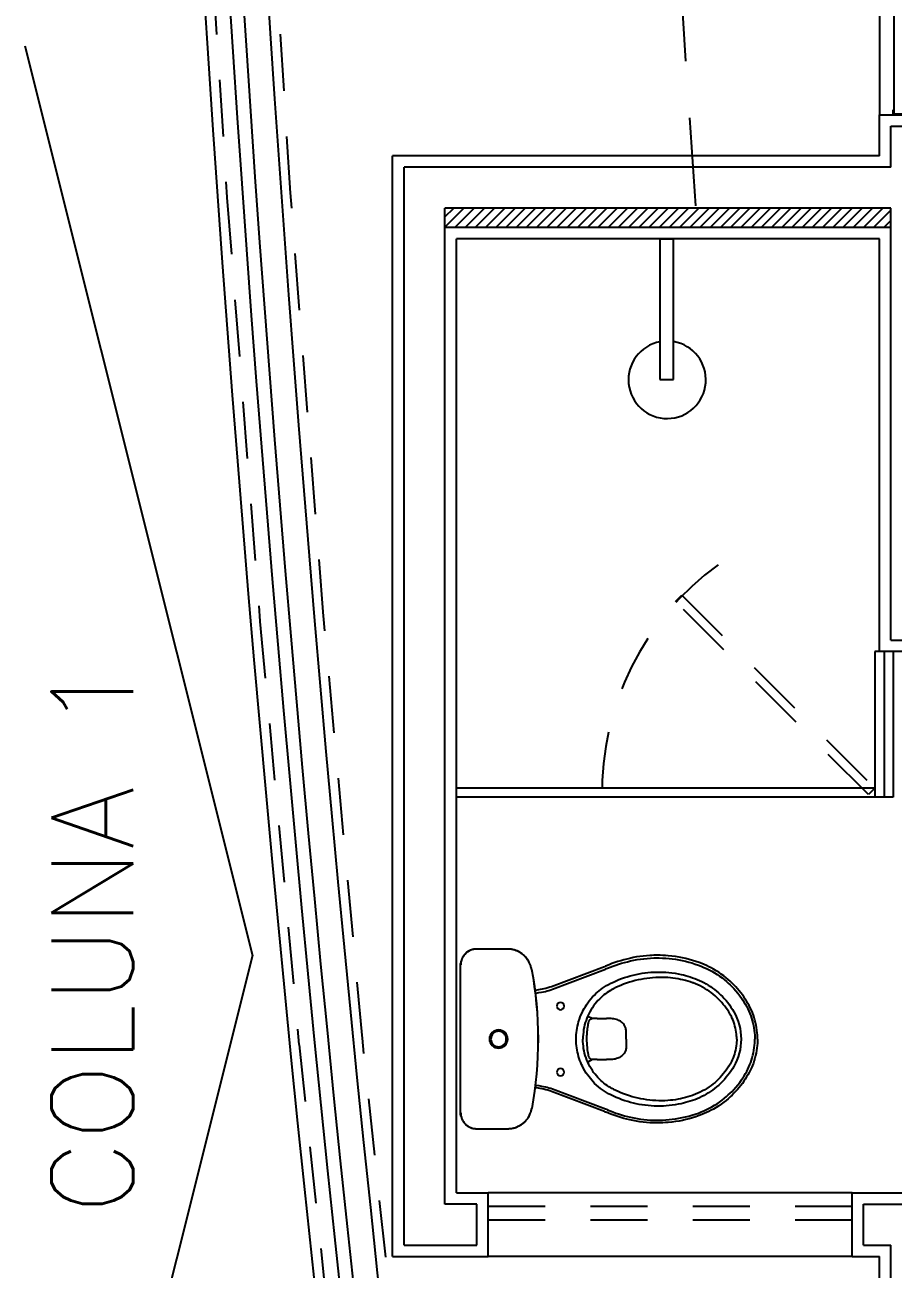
# Model space of a CAD drawing. Header units: millimetres. Extents: x 188.6 to 263.2, y 40.1 to 120.1.
# Drawn here: x 188.658 to 190.566, y 81.512 to 84.248 of the extents above; entities that cross this region are included whole.
import ezdxf

# ---------------------------------------------------------------- set-up
doc = ezdxf.new("R2010")
doc.units = ezdxf.units.MM
for name, pattern in [('HIDDEN', [0.375, 0.25, -0.125]), ('HIDDEN2', [0.1875, 0.125, -0.0625]), ('XREF-TIPO$0$HIDDEN2', [0.1875, 0.125, -0.0625])]:
    doc.linetypes.add(name, pattern=pattern)
for name, color, linetype in [('ARQ', 8, 'Continuous'), ('ESTR-VIGAS', 11, 'HIDDEN2'), ('ESTRUTURA', 7, 'Continuous')]:
    doc.layers.add(name, color=color, linetype=linetype)
doc.styles.add('MC-ROMANS', font='romans')

# ---------------------------------------------------------------- blocks, each defined once
blk = doc.blocks.new('COBERTURA_29-09-2016')
at = {"layer": 'ESTR-VIGAS'}
for points in [[(-17.6343, -1.5777), (-17.5749, -2.5096)], [(-17.4352, -2.5006), (-17.4946, -1.5688)], [(-17.5749, -2.5096), (-17.5749, -2.5105)], [(-17.5749, -2.5105), (-17.5023, -3.4415)], [(-17.3628, -3.4306), (-17.4353, -2.4997)], [(-17.4352, -2.5006), (-17.4353, -2.4997)], [(-17.5023, -3.4415), (-17.5023, -3.4425)], [(-17.5023, -3.4425), (-17.4166, -4.3723)], [(-17.2772, -4.3594), (-17.3628, -3.4296)], [(-17.3628, -3.4306), (-17.3628, -3.4296)], [(-17.4166, -4.3723), (-17.4165, -4.3733)], [(-17.4165, -4.3733), (-17.3176, -5.3018)], [(-17.1784, -5.287), (-17.2773, -4.3585)], [(-17.2772, -4.3594), (-17.2773, -4.3585)]]:
    blk.add_lwpolyline(points, dxfattribs=at)
blk = doc.blocks.new('XREF-TIPO$0$CHUVEIRO')
at = {"color": 0}
for p, q in [((216.39, 104.5817), (216.39, 104.8912)), ((216.39, 104.8912), (216.42, 104.8912)), ((216.42, 104.8912), (216.42, 104.5817)), ((216.39, 104.5817), (216.42, 104.5817))]:
    blk.add_line(p, q, dxfattribs=at)
at = {"color": 0, "extrusion": (0, 0, -1)}
blk.add_ellipse((216.4058, 104.8916), major_axis=(-0.0851, 0), ratio=1, start_param=4.898771, end_param=10.827741, dxfattribs=at)
blk = doc.blocks.new('XREF-TIPO$0$P909+cd00_p-flat-1')
at = {"color": 0}
for p, q in [((0.162, 0), (-0.162, 0)), ((0.162, 0), (0.162, -0.0003)), ((-0.1633, -0.0003), (-0.1633, -0.0003)), ((0.162, -0.0003), (0.162, -0.0003)), ((-0.1982, -0.1031), (-0.1982, -0.0352)), ((-0.1982, -0.0352), (-0.1982, -0.0352)), ((-0.1982, -0.1031), (-0.1982, -0.0352)), ((0.1968, -0.0352), (0.1968, -0.1036)), ((0.1968, -0.0352), (0.1968, -0.0352)), ((0.1968, -0.0352), (0.1968, -0.1036)), ((-0.1982, -0.1031), (-0.1982, -0.1031)), ((0.1968, -0.1036), (0.1968, -0.1036)), ((-0.1542, -0.156), (-0.1542, -0.1561)), ((0.1527, -0.1565), (0.1527, -0.1565)), ((-0.1593, -0.3162), (-0.1154, -0.2002)), ((-0.1099, -0.2023), (-0.1537, -0.3183)), ((0.1094, -0.2023), (0.1532, -0.3183)), ((0.1588, -0.3162), (0.115, -0.2002)), ((-0.0002, -0.2691), (-0.0002, -0.2689)), ((-0.0454, -0.2892), (-0.0499, -0.2795)), ((-0.0455, -0.2967), (-0.0455, -0.2893)), ((-0.0455, -0.2967), (-0.0455, -0.2969)), ((-0.0455, -0.2969), (-0.0455, -0.2967)), ((-0.0455, -0.3002), (-0.0455, -0.2969)), ((-0.0455, -0.3002), (-0.0455, -0.3208)), ((0.045, -0.2893), (0.0503, -0.2799)), ((0.045, -0.2967), (0.045, -0.2893)), ((0.045, -0.2967), (0.045, -0.2969)), ((0.045, -0.2969), (0.045, -0.2967)), ((0.045, -0.3002), (0.045, -0.2969)), ((0.045, -0.3002), (0.045, -0.3208)), ((-0.0455, -0.3283), (-0.0455, -0.3208)), ((0.045, -0.3283), (0.045, -0.3208)), ((0.1611, -0.3201), (0.1611, -0.3201)), ((-0.1109, -0.3364), (-0.1107, -0.3361)), ((-0.1105, -0.3363), (-0.1107, -0.3366)), ((0.1102, -0.3366), (0.11, -0.3363)), ((0.1104, -0.3364), (0.1102, -0.3361)), ((-0.0002, -0.3643), (-0.0158, -0.3643)), ((-0.0002, -0.3643), (0.0153, -0.3643)), ((-0.1236, -0.5115), (-0.1237, -0.5111)), ((-0.1235, -0.5111), (-0.1234, -0.5114)), ((0.1229, -0.5114), (0.123, -0.5111)), ((0.1231, -0.5115), (0.1232, -0.5111)), ((-0.0551, -0.5924), (-0.0556, -0.5922)), ((-0.0555, -0.5921), (-0.055, -0.5923)), ((0.0546, -0.5923), (0.055, -0.5921)), ((0.0547, -0.5924), (0.0551, -0.5922)), ((-0.0002, -0.607), (-0.0002, -0.6069)), ((-0.0002, -0.607), (-0.0002, -0.607))]:
    blk.add_line(p, q, dxfattribs=at)
for points in [[(-0.1982, -0.0352, 0), (-0.198, -0.0318, 0), (-0.1975, -0.0284, 0), (-0.1967, -0.0251, 0), (-0.1955, -0.0219, 0), (-0.1941, -0.0188, 0), (-0.1923, -0.0158, 0), (-0.1903, -0.0131, 0), (-0.188, -0.0106, 0), (-0.1854, -0.0083, 0), (-0.1827, -0.0062, 0), (-0.1797, -0.0045, 0), (-0.1766, -0.003, 0), (-0.1734, -0.0018, 0), (-0.1701, -0.001, 0), (-0.1667, -0.0005, 0), (-0.1633, -0.0003, 0)], [(-0.1982, -0.0352, 0), (-0.1982, -0.0345, 0), (-0.1981, -0.0331, 0), (-0.198, -0.0317, 0), (-0.1978, -0.0303, 0), (-0.1976, -0.029, 0), (-0.1974, -0.0276, 0), (-0.197, -0.0263, 0), (-0.1967, -0.025, 0), (-0.1962, -0.0236, 0), (-0.1957, -0.0224, 0), (-0.1952, -0.0211, 0), (-0.1946, -0.0198, 0), (-0.194, -0.0186, 0), (-0.1933, -0.0174, 0), (-0.1926, -0.0163, 0), (-0.1918, -0.0151, 0), (-0.191, -0.014, 0), (-0.1902, -0.0129, 0), (-0.1893, -0.0119, 0), (-0.1883, -0.0109, 0), (-0.1874, -0.0099, 0), (-0.1864, -0.009, 0), (-0.1853, -0.0081, 0), (-0.1842, -0.0073, 0), (-0.1831, -0.0065, 0), (-0.182, -0.0057, 0), (-0.1808, -0.005, 0), (-0.1796, -0.0043, 0), (-0.1784, -0.0037, 0), (-0.1771, -0.0032, 0), (-0.1758, -0.0026, 0), (-0.1745, -0.0022, 0), (-0.1732, -0.0018, 0), (-0.1719, -0.0014, 0), (-0.1706, -0.0011, 0), (-0.1692, -0.0008, 0), (-0.1678, -0.0006, 0), (-0.1665, -0.0005, 0), (-0.1651, -0.0004, 0), (-0.1637, -0.0003, 0), (-0.1633, -0.0003, 0)], [(0.162, -0.0003, 0), (0.1654, -0.0005, 0), (0.1687, -0.001, 0), (0.1721, -0.0018, 0), (0.1753, -0.003, 0), (0.1784, -0.0045, 0), (0.1813, -0.0062, 0), (0.1841, -0.0083, 0), (0.1866, -0.0106, 0), (0.1889, -0.0131, 0), (0.191, -0.0158, 0), (0.1927, -0.0188, 0), (0.1942, -0.0219, 0), (0.1953, -0.0251, 0), (0.1962, -0.0284, 0), (0.1967, -0.0318, 0), (0.1968, -0.0352, 0)], [(0.162, -0.0003, 0), (0.1627, -0.0003, 0), (0.1641, -0.0004, 0), (0.1655, -0.0005, 0), (0.1668, -0.0007, 0), (0.1682, -0.0009, 0), (0.1696, -0.0012, 0), (0.1709, -0.0015, 0), (0.1722, -0.0019, 0), (0.1735, -0.0023, 0), (0.1748, -0.0028, 0), (0.1761, -0.0033, 0), (0.1773, -0.0039, 0), (0.1786, -0.0045, 0), (0.1798, -0.0052, 0), (0.1809, -0.0059, 0), (0.1821, -0.0067, 0), (0.1832, -0.0075, 0), (0.1842, -0.0083, 0), (0.1853, -0.0092, 0), (0.1863, -0.0102, 0), (0.1873, -0.0111, 0), (0.1882, -0.0122, 0), (0.1891, -0.0132, 0), (0.1899, -0.0143, 0), (0.1907, -0.0154, 0), (0.1915, -0.0166, 0), (0.1922, -0.0177, 0), (0.1928, -0.0189, 0), (0.1934, -0.0202, 0), (0.194, -0.0214, 0), (0.1945, -0.0227, 0), (0.195, -0.024, 0), (0.1954, -0.0253, 0), (0.1958, -0.0266, 0), (0.1961, -0.028, 0), (0.1963, -0.0293, 0), (0.1965, -0.0307, 0), (0.1967, -0.0321, 0), (0.1968, -0.0334, 0), (0.1968, -0.0348, 0), (0.1968, -0.0352, 0)], [(-0.1542, -0.156, 0), (-0.1571, -0.1554, 0), (-0.16, -0.1546, 0), (-0.1629, -0.1536, 0), (-0.1657, -0.1525, 0), (-0.1685, -0.1512, 0), (-0.1712, -0.1498, 0), (-0.1737, -0.1482, 0), (-0.1762, -0.1465, 0), (-0.1786, -0.1446, 0), (-0.1809, -0.1426, 0), (-0.1831, -0.1405, 0), (-0.1851, -0.1383, 0), (-0.187, -0.136, 0), (-0.1888, -0.1335, 0), (-0.1904, -0.131, 0), (-0.1919, -0.1284, 0), (-0.1932, -0.1256, 0), (-0.1944, -0.1229, 0), (-0.1955, -0.1201, 0), (-0.1963, -0.1172, 0), (-0.197, -0.1142, 0), (-0.1976, -0.1113, 0), (-0.1979, -0.1083, 0), (-0.1981, -0.1053, 0), (-0.1982, -0.1031, 0)], [(-0.1542, -0.1561, 0), (-0.1544, -0.156, 0), (-0.1561, -0.1557, 0), (-0.1578, -0.1553, 0), (-0.1594, -0.1548, 0), (-0.1611, -0.1543, 0), (-0.1627, -0.1538, 0), (-0.1643, -0.1532, 0), (-0.1658, -0.1525, 0), (-0.1674, -0.1518, 0), (-0.1689, -0.151, 0), (-0.1704, -0.1502, 0), (-0.1719, -0.1494, 0), (-0.1734, -0.1485, 0), (-0.1748, -0.1475, 0), (-0.1762, -0.1466, 0), (-0.1775, -0.1455, 0), (-0.1789, -0.1445, 0), (-0.1802, -0.1434, 0), (-0.1814, -0.1422, 0), (-0.1826, -0.141, 0), (-0.1838, -0.1398, 0), (-0.185, -0.1385, 0), (-0.1861, -0.1372, 0), (-0.1871, -0.1359, 0), (-0.1881, -0.1345, 0), (-0.1891, -0.1331, 0), (-0.19, -0.1317, 0), (-0.1909, -0.1302, 0), (-0.1917, -0.1287, 0), (-0.1925, -0.1272, 0), (-0.1933, -0.1257, 0), (-0.194, -0.1241, 0), (-0.1946, -0.1225, 0), (-0.1952, -0.1209, 0), (-0.1957, -0.1193, 0), (-0.1962, -0.1177, 0), (-0.1966, -0.116, 0), (-0.197, -0.1143, 0), (-0.1973, -0.1127, 0), (-0.1976, -0.111, 0), (-0.1978, -0.1093, 0), (-0.198, -0.1076, 0), (-0.1981, -0.1059, 0), (-0.1982, -0.1042, 0), (-0.1982, -0.1031, 0)], [(0.1968, -0.1036, 0), (0.1967, -0.1066, 0), (0.1965, -0.1096, 0), (0.1961, -0.1126, 0), (0.1955, -0.1156, 0), (0.1947, -0.1185, 0), (0.1938, -0.1214, 0), (0.1927, -0.1242, 0), (0.1915, -0.127, 0), (0.1901, -0.1297, 0), (0.1885, -0.1323, 0), (0.1868, -0.1348, 0), (0.185, -0.1372, 0), (0.1831, -0.1395, 0), (0.181, -0.1417, 0), (0.1788, -0.1438, 0), (0.1765, -0.1457, 0), (0.1741, -0.1476, 0), (0.1715, -0.1492, 0), (0.169, -0.1507, 0), (0.1663, -0.1521, 0), (0.1635, -0.1533, 0), (0.1607, -0.1544, 0), (0.1578, -0.1553, 0), (0.1549, -0.1561, 0), (0.1527, -0.1565, 0)], [(0.1968, -0.1036, 0), (0.1968, -0.1038, 0), (0.1968, -0.1055, 0), (0.1967, -0.1072, 0), (0.1966, -0.1089, 0), (0.1964, -0.1107, 0), (0.1961, -0.1123, 0), (0.1958, -0.114, 0), (0.1955, -0.1157, 0), (0.1951, -0.1173, 0), (0.1946, -0.119, 0), (0.1941, -0.1206, 0), (0.1935, -0.1222, 0), (0.1929, -0.1238, 0), (0.1922, -0.1254, 0), (0.1915, -0.127, 0), (0.1908, -0.1285, 0), (0.19, -0.13, 0), (0.1891, -0.1314, 0), (0.1882, -0.1329, 0), (0.1872, -0.1343, 0), (0.1862, -0.1357, 0), (0.1852, -0.1371, 0), (0.1841, -0.1384, 0), (0.183, -0.1397, 0), (0.1818, -0.1409, 0), (0.1806, -0.1421, 0), (0.1794, -0.1433, 0), (0.1781, -0.1444, 0), (0.1768, -0.1455, 0), (0.1755, -0.1465, 0), (0.1741, -0.1476, 0), (0.1727, -0.1485, 0), (0.1713, -0.1494, 0), (0.1698, -0.1503, 0), (0.1683, -0.1511, 0), (0.1668, -0.1519, 0), (0.1652, -0.1526, 0), (0.1636, -0.1533, 0), (0.1621, -0.1539, 0), (0.1604, -0.1545, 0), (0.1588, -0.155, 0), (0.1572, -0.1555, 0), (0.1555, -0.1559, 0), (0.1538, -0.1563, 0), (0.1527, -0.1565, 0)], [(-0.1154, -0.2002, 0), (-0.1154, -0.2002, 0), (-0.114, -0.1961, 0), (-0.1127, -0.1919, 0), (-0.1116, -0.1877, 0), (-0.1106, -0.1834, 0), (-0.1097, -0.1791, 0), (-0.1089, -0.1747, 0), (-0.1077, -0.1674, 0), (-0.1071, -0.1634, 0)], [(0.115, -0.2002, 0), (0.115, -0.2002, 0), (0.1135, -0.1961, 0), (0.1122, -0.1919, 0), (0.1111, -0.1877, 0), (0.1101, -0.1834, 0), (0.1092, -0.1791, 0), (0.1084, -0.1747, 0), (0.1072, -0.1674, 0), (0.1066, -0.1636, 0)], [(-0.1011, -0.1641, 0), (-0.1014, -0.1661, 0), (-0.1024, -0.1722, 0), (-0.1035, -0.1783, 0), (-0.1043, -0.1824, 0), (-0.1051, -0.1864, 0), (-0.1061, -0.1904, 0), (-0.1072, -0.1944, 0), (-0.1085, -0.1984, 0), (-0.1099, -0.2023, 0)], [(0.1007, -0.1643, 0), (0.101, -0.1661, 0), (0.1019, -0.1722, 0), (0.103, -0.1783, 0), (0.1038, -0.1824, 0), (0.1046, -0.1864, 0), (0.1056, -0.1904, 0), (0.1067, -0.1944, 0), (0.108, -0.1984, 0), (0.1094, -0.2023, 0)], [(-0.0002, -0.2542, 0), (-0.005, -0.2543, 0), (-0.0098, -0.2545, 0), (-0.0145, -0.2549, 0), (-0.0192, -0.2555, 0), (-0.024, -0.2563, 0), (-0.0288, -0.2572, 0), (-0.0335, -0.2583, 0), (-0.0382, -0.2596, 0), (-0.0437, -0.2613, 0), (-0.049, -0.2632, 0), (-0.0543, -0.2653, 0), (-0.0595, -0.2677, 0), (-0.0637, -0.2698, 0), (-0.0678, -0.272, 0), (-0.0719, -0.2744, 0), (-0.0758, -0.2769, 0), (-0.0797, -0.2796, 0), (-0.0843, -0.283, 0), (-0.0887, -0.2866, 0), (-0.093, -0.2903, 0), (-0.0971, -0.2943, 0), (-0.1003, -0.2976, 0), (-0.1035, -0.3011, 0), (-0.1065, -0.3047, 0), (-0.1094, -0.3084, 0), (-0.1122, -0.3122, 0), (-0.1151, -0.3165, 0), (-0.1179, -0.3209, 0), (-0.1205, -0.3254, 0), (-0.1229, -0.33, 0)], [(-0.1107, -0.3361, 0), (-0.1107, -0.3361, 0), (-0.1089, -0.3327, 0), (-0.107, -0.3294, 0), (-0.105, -0.3262, 0), (-0.1025, -0.3224, 0), (-0.0999, -0.3188, 0), (-0.0972, -0.3153, 0), (-0.0943, -0.3118, 0), (-0.0912, -0.3084, 0), (-0.0881, -0.3051, 0), (-0.0847, -0.3019, 0), (-0.0813, -0.2989, 0), (-0.0774, -0.2956, 0), (-0.0733, -0.2926, 0), (-0.0692, -0.2897, 0), (-0.0649, -0.2869, 0), (-0.0604, -0.2844, 0), (-0.0558, -0.282, 0), (-0.0512, -0.2798, 0), (-0.0464, -0.2777, 0), (-0.0414, -0.2759, 0), (-0.0364, -0.2742, 0), (-0.0312, -0.2728, 0), (-0.0261, -0.2716, 0), (-0.021, -0.2706, 0), (-0.0158, -0.2699, 0), (-0.0106, -0.2693, 0), (-0.0054, -0.269, 0), (-0.0002, -0.2689, 0)], [(0.1224, -0.33, 0), (0.12, -0.3254, 0), (0.1174, -0.3209, 0), (0.1146, -0.3165, 0), (0.1117, -0.3122, 0), (0.1083, -0.3076, 0), (0.1047, -0.3031, 0), (0.101, -0.2989, 0), (0.0971, -0.2947, 0), (0.0937, -0.2915, 0), (0.0902, -0.2883, 0), (0.0867, -0.2853, 0), (0.083, -0.2824, 0), (0.0792, -0.2796, 0), (0.0745, -0.2764, 0), (0.0697, -0.2734, 0), (0.0647, -0.2706, 0), (0.0596, -0.268, 0), (0.0554, -0.266, 0), (0.051, -0.2642, 0), (0.0467, -0.2625, 0), (0.0422, -0.2609, 0), (0.0377, -0.2596, 0), (0.0331, -0.2583, 0), (0.0285, -0.2573, 0), (0.0238, -0.2563, 0), (0.0191, -0.2556, 0), (0.0143, -0.255, 0), (0.0095, -0.2545, 0), (0.0046, -0.2543, 0), (-0.0002, -0.2542, 0)], [(0.1102, -0.3361, 0), (0.1102, -0.3361, 0), (0.1084, -0.3327, 0), (0.1065, -0.3294, 0), (0.1045, -0.3262, 0), (0.102, -0.3224, 0), (0.0994, -0.3188, 0), (0.0967, -0.3153, 0), (0.0938, -0.3118, 0), (0.0908, -0.3084, 0), (0.0876, -0.3051, 0), (0.0843, -0.3019, 0), (0.0808, -0.2989, 0), (0.0769, -0.2956, 0), (0.0729, -0.2926, 0), (0.0687, -0.2897, 0), (0.0644, -0.2869, 0), (0.0599, -0.2844, 0), (0.0553, -0.282, 0), (0.0507, -0.2798, 0), (0.0459, -0.2777, 0), (0.0409, -0.2759, 0), (0.0359, -0.2742, 0), (0.0308, -0.2728, 0), (0.0256, -0.2716, 0), (0.0205, -0.2706, 0), (0.0153, -0.2699, 0), (0.0101, -0.2693, 0), (0.005, -0.269, 0), (-0.0002, -0.2689, 0)], [(-0.043, -0.2844, 0), (-0.0431, -0.2844, 0), (-0.0434, -0.2847, 0), (-0.0437, -0.2851, 0), (-0.044, -0.2855, 0), (-0.0443, -0.286, 0), (-0.0446, -0.2865, 0), (-0.0449, -0.2871, 0), (-0.0451, -0.2878, 0), (-0.0453, -0.2885, 0), (-0.0454, -0.2892, 0), (-0.0455, -0.2893, 0)], [(-0.0455, -0.2967, 0), (-0.0455, -0.2967, 0)], [(-0.0349, -0.281, 0), (-0.0353, -0.2811, 0), (-0.036, -0.2813, 0), (-0.0367, -0.2814, 0), (-0.0374, -0.2817, 0), (-0.0382, -0.2819, 0), (-0.0388, -0.2821, 0), (-0.0395, -0.2824, 0), (-0.0401, -0.2827, 0), (-0.0407, -0.283, 0), (-0.0413, -0.2833, 0), (-0.0419, -0.2837, 0), (-0.0425, -0.284, 0), (-0.043, -0.2844, 0)], [(-0.0002, -0.2778, 0), (-0.0016, -0.2778, 0), (-0.0046, -0.2778, 0), (-0.0077, -0.2779, 0), (-0.0108, -0.2781, 0), (-0.014, -0.2783, 0), (-0.0171, -0.2786, 0), (-0.0203, -0.2789, 0), (-0.0236, -0.2793, 0), (-0.0268, -0.2797, 0), (-0.0301, -0.2802, 0), (-0.0333, -0.2807, 0), (-0.0349, -0.281, 0)], [(0.0344, -0.281, 0), (0.034, -0.281, 0), (0.0307, -0.2804, 0), (0.0274, -0.2799, 0), (0.0241, -0.2794, 0), (0.0209, -0.279, 0), (0.0176, -0.2787, 0), (0.0144, -0.2784, 0), (0.0112, -0.2781, 0), (0.008, -0.278, 0), (0.0049, -0.2778, 0), (0.0017, -0.2778, 0), (-0.0002, -0.2778, 0)], [(0.0425, -0.2844, 0), (0.0422, -0.2842, 0), (0.0416, -0.2838, 0), (0.0411, -0.2834, 0), (0.0405, -0.2831, 0), (0.0398, -0.2828, 0), (0.0392, -0.2825, 0), (0.0385, -0.2822, 0), (0.0378, -0.2819, 0), (0.0371, -0.2817, 0), (0.0364, -0.2815, 0), (0.0357, -0.2813, 0), (0.0349, -0.2811, 0), (0.0344, -0.281, 0)], [(0.045, -0.2893, 0), (0.0448, -0.2885, 0), (0.0446, -0.2878, 0), (0.0444, -0.2871, 0), (0.0441, -0.2865, 0), (0.0438, -0.2859, 0), (0.0435, -0.2854, 0), (0.0432, -0.285, 0), (0.0428, -0.2847, 0), (0.0425, -0.2844, 0), (0.0425, -0.2844, 0)], [(0.045, -0.2967, 0), (0.045, -0.2967, 0)], [(-0.1777, -0.372, 0), (-0.1777, -0.372, 0), (-0.1762, -0.3654, 0), (-0.1745, -0.3588, 0), (-0.1726, -0.3522, 0), (-0.1706, -0.3456, 0), (-0.1685, -0.3391, 0), (-0.1661, -0.3327, 0), (-0.1638, -0.3267, 0), (-0.1612, -0.3208, 0)], [(-0.1558, -0.3233, 0), (-0.1582, -0.329, 0), (-0.1605, -0.3348, 0), (-0.1628, -0.3411, 0), (-0.1649, -0.3474, 0), (-0.1669, -0.3538, 0), (-0.1687, -0.3603, 0), (-0.1704, -0.3668, 0), (-0.1719, -0.3733, 0)], [(0.1553, -0.3233, 0), (0.1577, -0.329, 0), (0.16, -0.3348, 0), (0.1623, -0.3411, 0), (0.1644, -0.3474, 0), (0.1664, -0.3538, 0), (0.1682, -0.3603, 0), (0.1699, -0.3668, 0), (0.1714, -0.3733, 0)], [(0.1773, -0.372, 0), (0.1773, -0.372, 0), (0.1757, -0.3654, 0), (0.174, -0.3588, 0), (0.1721, -0.3522, 0), (0.1701, -0.3456, 0), (0.168, -0.3391, 0), (0.1656, -0.3327, 0), (0.1633, -0.3267, 0), (0.1607, -0.3208, 0)], [(-0.1229, -0.33, 0), (-0.1257, -0.3359, 0), (-0.1284, -0.3418, 0), (-0.1309, -0.3478, 0), (-0.1332, -0.3539, 0), (-0.1353, -0.3601, 0), (-0.1373, -0.3663, 0), (-0.1392, -0.3727, 0), (-0.1409, -0.3792, 0), (-0.1424, -0.3857, 0), (-0.1437, -0.3923, 0), (-0.1448, -0.3989, 0), (-0.1458, -0.4055, 0), (-0.1465, -0.412, 0), (-0.147, -0.4185, 0), (-0.1474, -0.425, 0), (-0.1476, -0.4316, 0), (-0.1476, -0.4381, 0), (-0.1475, -0.4446, 0), (-0.1471, -0.4513, 0), (-0.1465, -0.458, 0), (-0.1458, -0.4647, 0), (-0.1448, -0.4714, 0), (-0.1437, -0.478, 0), (-0.1423, -0.4846, 0), (-0.1412, -0.4897, 0), (-0.1399, -0.4947, 0), (-0.1384, -0.4998, 0), (-0.1369, -0.5048, 0), (-0.1352, -0.5098, 0), (-0.1334, -0.5148, 0)], [(-0.1237, -0.5111, 0), (-0.1237, -0.5111, 0), (-0.1241, -0.5101, 0), (-0.1259, -0.5049, 0), (-0.1275, -0.4996, 0), (-0.129, -0.4943, 0), (-0.1303, -0.4889, 0), (-0.1315, -0.4835, 0), (-0.1326, -0.478, 0), (-0.1335, -0.4724, 0), (-0.1342, -0.4668, 0), (-0.1348, -0.4612, 0), (-0.1353, -0.4556, 0), (-0.1357, -0.4489, 0), (-0.1358, -0.4422, 0), (-0.1358, -0.4355, 0), (-0.1355, -0.4289, 0), (-0.1351, -0.4222, 0), (-0.1344, -0.4158, 0), (-0.1336, -0.4093, 0), (-0.1327, -0.4029, 0), (-0.1315, -0.3965, 0), (-0.1302, -0.3902, 0), (-0.1287, -0.3839, 0), (-0.1269, -0.3775, 0), (-0.125, -0.3711, 0), (-0.1229, -0.3647, 0), (-0.1206, -0.3585, 0), (-0.1182, -0.3523, 0), (-0.1155, -0.3461, 0), (-0.1133, -0.3413, 0), (-0.1109, -0.3364, 0)], [(-0.1109, -0.3364, 0), (-0.1108, -0.3365, 0), (-0.1107, -0.3366, 0), (-0.1107, -0.3366, 0), (-0.1107, -0.3366, 0)], [(-0.1105, -0.3363, 0), (-0.1105, -0.3363, 0), (-0.1105, -0.3362, 0), (-0.1106, -0.3362, 0), (-0.1107, -0.3361, 0)], [(-0.0318, -0.3593, 0), (-0.0335, -0.358, 0), (-0.0352, -0.3565, 0), (-0.0367, -0.3549, 0), (-0.0381, -0.3532, 0), (-0.0393, -0.3514, 0), (-0.0404, -0.3495, 0), (-0.0414, -0.3476, 0), (-0.0423, -0.3455, 0), (-0.0433, -0.3428, 0), (-0.0441, -0.34, 0), (-0.0447, -0.3371, 0), (-0.0451, -0.3342, 0), (-0.0454, -0.3313, 0), (-0.0455, -0.3283, 0)], [(0.0313, -0.3593, 0), (0.0331, -0.358, 0), (0.0347, -0.3565, 0), (0.0362, -0.3549, 0), (0.0376, -0.3532, 0), (0.0388, -0.3514, 0), (0.04, -0.3495, 0), (0.0409, -0.3476, 0), (0.0418, -0.3455, 0), (0.0428, -0.3428, 0), (0.0436, -0.34, 0), (0.0442, -0.3371, 0), (0.0446, -0.3342, 0), (0.0449, -0.3313, 0), (0.045, -0.3283, 0)], [(0.11, -0.3363, 0), (0.11, -0.3363, 0), (0.11, -0.3362, 0), (0.1101, -0.3362, 0), (0.1102, -0.3361, 0)], [(0.1104, -0.3364, 0), (0.1103, -0.3365, 0), (0.1102, -0.3366, 0), (0.1102, -0.3366, 0), (0.1102, -0.3366, 0)], [(0.1232, -0.5111, 0), (0.1232, -0.5111, 0), (0.1236, -0.5101, 0), (0.1254, -0.5049, 0), (0.127, -0.4996, 0), (0.1285, -0.4943, 0), (0.1298, -0.4889, 0), (0.131, -0.4835, 0), (0.1321, -0.478, 0), (0.133, -0.4724, 0), (0.1337, -0.4668, 0), (0.1344, -0.4612, 0), (0.1348, -0.4556, 0), (0.1352, -0.4489, 0), (0.1353, -0.4422, 0), (0.1353, -0.4355, 0), (0.135, -0.4289, 0), (0.1346, -0.4222, 0), (0.1339, -0.4158, 0), (0.1331, -0.4093, 0), (0.1322, -0.4029, 0), (0.131, -0.3965, 0), (0.1297, -0.3902, 0), (0.1282, -0.3839, 0), (0.1264, -0.3775, 0), (0.1245, -0.3711, 0), (0.1224, -0.3647, 0), (0.1201, -0.3585, 0), (0.1177, -0.3523, 0), (0.115, -0.3461, 0), (0.1128, -0.3413, 0), (0.1104, -0.3364, 0)], [(0.133, -0.5148, 0), (0.1347, -0.5099, 0), (0.1364, -0.5049, 0), (0.1379, -0.4999, 0), (0.1394, -0.4948, 0), (0.1407, -0.4897, 0), (0.1419, -0.4846, 0), (0.1432, -0.4782, 0), (0.1443, -0.4717, 0), (0.1452, -0.4653, 0), (0.146, -0.4588, 0), (0.1465, -0.4523, 0), (0.1469, -0.4458, 0), (0.1471, -0.4391, 0), (0.1471, -0.4323, 0), (0.147, -0.4256, 0), (0.1466, -0.4189, 0), (0.146, -0.4122, 0), (0.1453, -0.4055, 0), (0.1444, -0.3991, 0), (0.1433, -0.3927, 0), (0.142, -0.3863, 0), (0.1406, -0.3799, 0), (0.139, -0.3736, 0), (0.1372, -0.3674, 0), (0.1352, -0.361, 0), (0.133, -0.3546, 0), (0.1306, -0.3484, 0), (0.128, -0.3422, 0), (0.1253, -0.3361, 0), (0.1224, -0.33, 0)], [(-0.1846, -0.4328, 0), (-0.1846, -0.4328, 0), (-0.1846, -0.4287, 0), (-0.1845, -0.4245, 0), (-0.1843, -0.4204, 0), (-0.1841, -0.4162, 0), (-0.1836, -0.4088, 0), (-0.1828, -0.4014, 0), (-0.1819, -0.3941, 0), (-0.1807, -0.3867, 0), (-0.1793, -0.3793, 0), (-0.1777, -0.372, 0)], [(-0.1719, -0.3733, 0), (-0.1735, -0.3806, 0), (-0.1749, -0.3879, 0), (-0.176, -0.3953, 0), (-0.177, -0.4027, 0), (-0.1777, -0.4102, 0), (-0.1782, -0.4177, 0), (-0.1785, -0.4252, 0), (-0.1786, -0.4328, 0)], [(-0.0158, -0.3643, 0), (-0.018, -0.3643, 0), (-0.0201, -0.364, 0), (-0.0222, -0.3636, 0), (-0.0242, -0.3631, 0), (-0.0258, -0.3625, 0), (-0.0274, -0.3619, 0), (-0.0289, -0.3611, 0), (-0.0304, -0.3603, 0), (-0.0318, -0.3593, 0)], [(0.0153, -0.3643, 0), (0.0175, -0.3643, 0), (0.0197, -0.364, 0), (0.0217, -0.3636, 0), (0.0237, -0.3631, 0), (0.0253, -0.3625, 0), (0.0269, -0.3619, 0), (0.0284, -0.3611, 0), (0.0299, -0.3603, 0), (0.0313, -0.3593, 0)], [(0.1714, -0.3733, 0), (0.173, -0.3806, 0), (0.1744, -0.3879, 0), (0.1755, -0.3953, 0), (0.1765, -0.4027, 0), (0.1772, -0.4102, 0), (0.1777, -0.4177, 0), (0.178, -0.4252, 0), (0.1781, -0.4328, 0)], [(0.1841, -0.4328, 0), (0.1841, -0.4328, 0), (0.1841, -0.4287, 0), (0.184, -0.4245, 0), (0.1838, -0.4204, 0), (0.1836, -0.4162, 0), (0.1831, -0.4088, 0), (0.1823, -0.4014, 0), (0.1814, -0.3941, 0), (0.1802, -0.3867, 0), (0.1788, -0.3793, 0), (0.1773, -0.372, 0)], [(-0.0002, -0.6528, 0), (-0.0049, -0.6527, 0), (-0.0096, -0.6525, 0), (-0.0143, -0.6521, 0), (-0.0199, -0.6515, 0), (-0.0255, -0.6507, 0), (-0.031, -0.6497, 0), (-0.0365, -0.6485, 0), (-0.0419, -0.6471, 0), (-0.0475, -0.6455, 0), (-0.053, -0.6436, 0), (-0.0584, -0.6416, 0), (-0.0637, -0.6393, 0), (-0.069, -0.6369, 0), (-0.074, -0.6344, 0), (-0.0788, -0.6317, 0), (-0.0836, -0.6288, 0), (-0.0883, -0.6259, 0), (-0.0929, -0.6228, 0), (-0.0976, -0.6195, 0), (-0.1021, -0.616, 0), (-0.1066, -0.6125, 0), (-0.1109, -0.6088, 0), (-0.1151, -0.605, 0), (-0.1194, -0.601, 0), (-0.1235, -0.5969, 0), (-0.1275, -0.5926, 0), (-0.1313, -0.5882, 0), (-0.1351, -0.5838, 0), (-0.1392, -0.5785, 0), (-0.1432, -0.5731, 0), (-0.147, -0.5676, 0), (-0.1506, -0.5619, 0), (-0.154, -0.5561, 0), (-0.1567, -0.5511, 0), (-0.1593, -0.546, 0), (-0.1618, -0.5408, 0), (-0.1641, -0.5355, 0), (-0.1663, -0.5302, 0), (-0.1684, -0.5248, 0), (-0.1709, -0.5175, 0), (-0.1732, -0.5102, 0), (-0.1753, -0.5028, 0), (-0.1772, -0.4953, 0), (-0.1789, -0.4878, 0), (-0.1804, -0.4802, 0), (-0.1817, -0.4724, 0), (-0.1827, -0.4646, 0), (-0.1835, -0.4567, 0), (-0.184, -0.4507, 0), (-0.1843, -0.4448, 0), (-0.1845, -0.4388, 0), (-0.1846, -0.4328, 0)], [(-0.1786, -0.4328, 0), (-0.1786, -0.4367, 0), (-0.1784, -0.4439, 0), (-0.178, -0.4511, 0), (-0.1774, -0.4583, 0), (-0.1766, -0.4655, 0), (-0.1756, -0.4726, 0), (-0.1744, -0.4798, 0), (-0.173, -0.487, 0), (-0.1713, -0.4943, 0), (-0.1695, -0.5015, 0), (-0.1675, -0.5087, 0), (-0.1652, -0.5157, 0), (-0.1628, -0.5228, 0), (-0.1604, -0.5288, 0), (-0.1579, -0.5348, 0), (-0.1552, -0.5408, 0), (-0.1523, -0.5466, 0), (-0.1493, -0.5524, 0), (-0.1459, -0.5581, 0), (-0.1423, -0.5638, 0), (-0.1385, -0.5693, 0), (-0.1346, -0.5748, 0), (-0.1305, -0.58, 0), (-0.1268, -0.5844, 0), (-0.1231, -0.5886, 0), (-0.1192, -0.5927, 0), (-0.1152, -0.5967, 0), (-0.1111, -0.6006, 0), (-0.1061, -0.6051, 0), (-0.1009, -0.6094, 0), (-0.0955, -0.6136, 0), (-0.0901, -0.6175, 0), (-0.0855, -0.6206, 0), (-0.0809, -0.6236, 0), (-0.0761, -0.6264, 0), (-0.0713, -0.6291, 0), (-0.0664, -0.6315, 0), (-0.0615, -0.6338, 0), (-0.0565, -0.6359, 0), (-0.0515, -0.6378, 0), (-0.0464, -0.6396, 0), (-0.0412, -0.6411, 0), (-0.0358, -0.6426, 0), (-0.0303, -0.6438, 0), (-0.0249, -0.6448, 0), (-0.0193, -0.6456, 0), (-0.0138, -0.6462, 0), (-0.0093, -0.6466, 0), (-0.0048, -0.6468, 0), (-0.0002, -0.6469, 0)], [(-0.0002, -0.6528, 0), (0.0045, -0.6527, 0), (0.0092, -0.6525, 0), (0.0138, -0.6521, 0), (0.0194, -0.6515, 0), (0.025, -0.6507, 0), (0.0305, -0.6497, 0), (0.036, -0.6485, 0), (0.0414, -0.6471, 0), (0.047, -0.6455, 0), (0.0525, -0.6436, 0), (0.0579, -0.6416, 0), (0.0632, -0.6393, 0), (0.0685, -0.6369, 0), (0.0735, -0.6344, 0), (0.0783, -0.6317, 0), (0.0831, -0.6288, 0), (0.0878, -0.6259, 0), (0.0925, -0.6228, 0), (0.0971, -0.6195, 0), (0.1016, -0.616, 0), (0.1061, -0.6125, 0), (0.1104, -0.6088, 0), (0.1146, -0.605, 0), (0.1189, -0.601, 0), (0.123, -0.5969, 0), (0.127, -0.5926, 0), (0.1309, -0.5882, 0), (0.1346, -0.5838, 0), (0.1387, -0.5785, 0), (0.1427, -0.5731, 0), (0.1465, -0.5676, 0), (0.1501, -0.5619, 0), (0.1535, -0.5561, 0), (0.1562, -0.5511, 0), (0.1589, -0.546, 0), (0.1613, -0.5408, 0), (0.1636, -0.5355, 0), (0.1658, -0.5302, 0), (0.1679, -0.5248, 0), (0.1704, -0.5175, 0), (0.1727, -0.5102, 0), (0.1748, -0.5028, 0), (0.1767, -0.4953, 0), (0.1784, -0.4878, 0), (0.1799, -0.4802, 0), (0.1812, -0.4724, 0), (0.1822, -0.4646, 0), (0.183, -0.4567, 0), (0.1835, -0.4507, 0), (0.1838, -0.4448, 0), (0.184, -0.4388, 0), (0.1841, -0.4328, 0)], [(0.1781, -0.4328, 0), (0.1781, -0.4367, 0), (0.1779, -0.4439, 0), (0.1775, -0.4511, 0), (0.1769, -0.4583, 0), (0.1761, -0.4655, 0), (0.1751, -0.4726, 0), (0.1739, -0.4798, 0), (0.1725, -0.487, 0), (0.1709, -0.4943, 0), (0.169, -0.5015, 0), (0.167, -0.5087, 0), (0.1647, -0.5157, 0), (0.1623, -0.5228, 0), (0.16, -0.5288, 0), (0.1574, -0.5348, 0), (0.1547, -0.5408, 0), (0.1519, -0.5466, 0), (0.1488, -0.5524, 0), (0.1454, -0.5581, 0), (0.1418, -0.5638, 0), (0.1381, -0.5693, 0), (0.1341, -0.5748, 0), (0.13, -0.58, 0), (0.1263, -0.5844, 0), (0.1226, -0.5886, 0), (0.1187, -0.5927, 0), (0.1147, -0.5967, 0), (0.1106, -0.6006, 0), (0.1056, -0.6051, 0), (0.1004, -0.6094, 0), (0.0951, -0.6136, 0), (0.0896, -0.6175, 0), (0.085, -0.6206, 0), (0.0804, -0.6236, 0), (0.0756, -0.6264, 0), (0.0708, -0.6291, 0), (0.0659, -0.6315, 0), (0.061, -0.6338, 0), (0.056, -0.6359, 0), (0.051, -0.6378, 0), (0.0459, -0.6396, 0), (0.0407, -0.6411, 0), (0.0353, -0.6426, 0), (0.0299, -0.6438, 0), (0.0244, -0.6448, 0), (0.0188, -0.6456, 0), (0.0133, -0.6462, 0), (0.0088, -0.6466, 0), (0.0043, -0.6468, 0), (-0.0002, -0.6469, 0)], [(-0.1334, -0.5148, 0), (-0.1314, -0.5199, 0), (-0.1292, -0.525, 0), (-0.1269, -0.53, 0), (-0.1244, -0.5349, 0), (-0.1217, -0.5397, 0), (-0.1188, -0.5445, 0), (-0.1157, -0.5493, 0), (-0.1124, -0.554, 0), (-0.109, -0.5585, 0), (-0.1055, -0.5629, 0), (-0.1017, -0.5673, 0), (-0.0977, -0.5716, 0), (-0.0936, -0.5757, 0), (-0.0894, -0.5797, 0), (-0.085, -0.5835, 0), (-0.0803, -0.5873, 0), (-0.0755, -0.5909, 0), (-0.0706, -0.5943, 0), (-0.0656, -0.5976, 0), (-0.0604, -0.6007, 0)], [(-0.1237, -0.5111, 0), (-0.1235, -0.5111, 0), (-0.1235, -0.5111, 0)], [(-0.1236, -0.5115, 0), (-0.1235, -0.5114, 0), (-0.1234, -0.5114, 0), (-0.1234, -0.5114, 0)], [(-0.0556, -0.5922, 0), (-0.0556, -0.5922, 0), (-0.06, -0.5896, 0), (-0.0643, -0.5868, 0), (-0.0685, -0.5839, 0), (-0.0726, -0.5808, 0), (-0.0766, -0.5776, 0), (-0.0806, -0.5742, 0), (-0.0845, -0.5707, 0), (-0.0883, -0.567, 0), (-0.0919, -0.5632, 0), (-0.0954, -0.5593, 0), (-0.0989, -0.555, 0), (-0.1023, -0.5507, 0), (-0.1055, -0.5462, 0), (-0.1086, -0.5416, 0), (-0.1115, -0.5369, 0), (-0.1143, -0.5319, 0), (-0.117, -0.5268, 0), (-0.1194, -0.5216, 0), (-0.1217, -0.5164, 0), (-0.1236, -0.5115, 0)], [(0.0551, -0.5922, 0), (0.0551, -0.5922, 0), (0.0595, -0.5896, 0), (0.0638, -0.5868, 0), (0.068, -0.5839, 0), (0.0721, -0.5808, 0), (0.0761, -0.5776, 0), (0.0801, -0.5742, 0), (0.084, -0.5707, 0), (0.0878, -0.567, 0), (0.0914, -0.5632, 0), (0.0949, -0.5593, 0), (0.0984, -0.555, 0), (0.1018, -0.5507, 0), (0.1051, -0.5462, 0), (0.1081, -0.5416, 0), (0.111, -0.5369, 0), (0.1138, -0.5319, 0), (0.1165, -0.5268, 0), (0.1189, -0.5216, 0), (0.1212, -0.5164, 0), (0.1231, -0.5115, 0)], [(0.0599, -0.6007, 0), (0.0649, -0.5977, 0), (0.0698, -0.5946, 0), (0.0746, -0.5912, 0), (0.0793, -0.5878, 0), (0.0838, -0.5841, 0), (0.0883, -0.5802, 0), (0.0927, -0.5761, 0), (0.097, -0.5718, 0), (0.1011, -0.5674, 0), (0.105, -0.5629, 0), (0.1086, -0.5585, 0), (0.112, -0.5539, 0), (0.1151, -0.5494, 0), (0.1182, -0.5448, 0), (0.121, -0.54, 0), (0.1237, -0.5352, 0), (0.1263, -0.5302, 0), (0.1287, -0.5252, 0), (0.1309, -0.52, 0), (0.133, -0.5148, 0)], [(0.1231, -0.5115, 0), (0.123, -0.5114, 0), (0.1229, -0.5114, 0), (0.1229, -0.5114, 0)], [(0.1232, -0.5111, 0), (0.1231, -0.5111, 0), (0.123, -0.5111, 0)], [(-0.0556, -0.5922, 0), (-0.0555, -0.5921, 0), (-0.0555, -0.5921, 0), (-0.0555, -0.5921, 0)], [(-0.0551, -0.5924, 0), (-0.0551, -0.5923, 0), (-0.0551, -0.5923, 0)], [(-0.0002, -0.607, 0), (-0.0038, -0.607, 0), (-0.0073, -0.6068, 0), (-0.0108, -0.6065, 0), (-0.0154, -0.606, 0), (-0.0199, -0.6052, 0), (-0.0244, -0.6043, 0), (-0.0289, -0.6032, 0), (-0.0332, -0.602, 0), (-0.0374, -0.6006, 0), (-0.0416, -0.599, 0), (-0.0457, -0.5973, 0), (-0.0497, -0.5954, 0), (-0.0524, -0.5939, 0), (-0.0551, -0.5924, 0)], [(-0.0002, -0.607, 0), (0.0033, -0.607, 0), (0.0068, -0.6068, 0), (0.0103, -0.6065, 0), (0.0149, -0.606, 0), (0.0194, -0.6052, 0), (0.024, -0.6043, 0), (0.0284, -0.6032, 0), (0.0327, -0.602, 0), (0.0369, -0.6006, 0), (0.0411, -0.599, 0), (0.0452, -0.5973, 0), (0.0492, -0.5954, 0), (0.052, -0.5939, 0), (0.0547, -0.5924, 0)], [(0.0547, -0.5924, 0), (0.0546, -0.5923, 0), (0.0546, -0.5923, 0)], [(0.0551, -0.5922, 0), (0.055, -0.5921, 0), (0.055, -0.5921, 0), (0.055, -0.5921, 0)]]:
    blk.add_polyline3d(points, dxfattribs=at)
for centre, radius in [((-0.0003, -0.0836), 0.02), ((-0.0003, -0.0836), 0.017), ((-0.0729, -0.2197), 0.00801), ((0.0724, -0.2197), 0.00801)]:
    blk.add_circle(centre, radius, dxfattribs=at)
for centre, radius, start, end in [((-0.162, -0.0251), 0.0251, 89.9975, 101.7343), ((0.162, -0.0252), 0.0252, 75.4972, 90.0015), ((0.162, -0.025), 0.025, 72.4433, 75.4868), ((0.0005, 0.6791), 0.8493, 259.504, 280.3175), ((0.0005, 0.6791), 0.8494, 259.504, 280.3175), ((-0.2357, -0.2867), 0.0819, 335.3949, 338.8845), ((-0.233, -0.2883), 0.0848, 335.6518, 339.2799), ((0.2325, -0.2883), 0.0848, 200.7201, 204.3482), ((0.2352, -0.2867), 0.0819, 201.1155, 204.6051), ((-0.0002, -0.4954), 0.1213, 240.2551, 270.0006), ((-0.0002, -0.4954), 0.1213, 269.9993, 299.7449)]:
    blk.add_arc(centre, radius, start, end, dxfattribs=at)
blk = doc.blocks.new('XREF-TIPO$0$A$C23913CE5-flat-1')
at = {"color": 0}
for p, q in [((0.003, -0.675), (0.003, -0.0022)), ((0.039, -0.003), (0.039, -0.05)), ((0.069, -0.003), (0.039, -0.003)), ((0.041, -0.005), (0.041, -0.048)), ((0.067, -0.005), (0.041, -0.005)), ((0.067, -0.005), (0.067, -0.036)), ((0.069, -0.003), (0.069, -0.05)), ((0.039, -0.675), (0.039, -0.05)), ((0.049, -0.05), (0.039, -0.05)), ((0.047, -0.048), (0.041, -0.048)), ((0.067, -0.036), (0.047, -0.036)), ((0.047, -0.048), (0.047, -0.036)), ((0.069, -0.038), (0.049, -0.038)), ((0.049, -0.05), (0.049, -0.038)), ((0.051, -0.686), (0.051, -0.039)), ((0.051, -0.039), (0.057, -0.039)), ((0.057, -0.686), (0.057, -0.039)), ((0.059, -0.05), (0.059, -0.038)), ((0.069, -0.05), (0.059, -0.05)), ((0.061, -0.048), (0.061, -0.04)), ((0.067, -0.04), (0.061, -0.04)), ((0.067, -0.048), (0.061, -0.048)), ((0.067, -0.04), (0.067, -0.048)), ((0.069, -0.675), (0.069, -0.05)), ((0.003, -0.675), (0.003, -0.725)), ((0.003, -0.675), (0.033, -0.675)), ((0.005, -0.677), (0.005, -0.723)), ((0.005, -0.677), (0.031, -0.677)), ((0.031, -0.677), (0.031, -0.711)), ((0.033, -0.675), (0.033, -0.725)), ((0.039, -0.725), (0.039, -0.675)), ((0.049, -0.675), (0.039, -0.675)), ((0.041, -0.723), (0.041, -0.677)), ((0.047, -0.677), (0.041, -0.677)), ((0.047, -0.677), (0.047, -0.689)), ((0.049, -0.675), (0.049, -0.687)), ((0.059, -0.675), (0.059, -0.687)), ((0.069, -0.675), (0.059, -0.675)), ((0.061, -0.677), (0.061, -0.685)), ((0.067, -0.677), (0.061, -0.677)), ((0.067, -0.685), (0.067, -0.677)), ((0.069, -0.725), (0.069, -0.675)), ((0.011, -0.723), (0.011, -0.711)), ((0.031, -0.711), (0.011, -0.711)), ((0.067, -0.689), (0.047, -0.689)), ((0.069, -0.687), (0.049, -0.687)), ((0.051, -0.686), (0.057, -0.686)), ((0.067, -0.685), (0.061, -0.685)), ((0.067, -0.723), (0.067, -0.689)), ((0.013, -0.725), (0.003, -0.725)), ((0.003, -1.3465), (0.003, -0.725)), ((0.011, -0.723), (0.005, -0.723)), ((0.013, -0.725), (0.013, -0.713)), ((0.033, -0.713), (0.013, -0.713)), ((0.015, -1.3575), (0.015, -0.714)), ((0.015, -0.714), (0.021, -0.714)), ((0.021, -1.3575), (0.021, -0.714)), ((0.023, -0.725), (0.023, -0.713)), ((0.033, -0.725), (0.023, -0.725)), ((0.031, -0.715), (0.025, -0.715)), ((0.025, -0.723), (0.025, -0.715)), ((0.031, -0.723), (0.025, -0.723)), ((0.031, -0.715), (0.031, -0.723)), ((0.033, -1.397), (0.033, -0.725)), ((0.039, -0.725), (0.069, -0.725)), ((0.041, -0.723), (0.067, -0.723)), ((0.069, -0.725), (0.069, -1.3982)), ((0.003, -1.397), (0.003, -1.3465)), ((0.013, -1.3465), (0.003, -1.3465)), ((0.011, -1.3485), (0.005, -1.3485)), ((0.005, -1.395), (0.005, -1.3485)), ((0.011, -1.3485), (0.011, -1.3605)), ((0.031, -1.3605), (0.011, -1.3605)), ((0.013, -1.3465), (0.013, -1.3585)), ((0.033, -1.3585), (0.013, -1.3585)), ((0.015, -1.3575), (0.021, -1.3575)), ((0.023, -1.3465), (0.023, -1.3585)), ((0.033, -1.3465), (0.023, -1.3465)), ((0.025, -1.3485), (0.025, -1.3565)), ((0.031, -1.3485), (0.025, -1.3485)), ((0.031, -1.3565), (0.025, -1.3565)), ((0.031, -1.3565), (0.031, -1.3485)), ((0.031, -1.395), (0.031, -1.3605)), ((0.033, -1.397), (0.033, -1.3585)), ((0.005, -1.395), (0.031, -1.395)), ((0.003, -1.397), (0.033, -1.397))]:
    blk.add_line(p, q, dxfattribs=at)
for points in [[(0.001, -0.0002), (0.001, -0.0104), (0.003, -0.0104), (0.003, -0.0022), (0.069, -0.0022), (0.069, -0.0102), (0.071, -0.0102), (0.071, -0.0002), (0.001, -0.0002)], [(0.001, -1.4002), (0.001, -1.39), (0.003, -1.39), (0.003, -1.3982), (0.069, -1.3982), (0.069, -1.3902), (0.071, -1.3902), (0.071, -1.4002), (0.001, -1.4002)]]:
    blk.add_lwpolyline(points, dxfattribs=at)
for points in [[(0.0505, -0.0385, 1), (0.0495, -0.0385), (0.0495, -0.05, -0.414214), (0.049, -0.0505), (0.044, -0.0505, 0.38517), (0.049, -0.055), (0.0505, -0.055)], [(0.064, -0.0505), (0.059, -0.0505, -0.414214), (0.0585, -0.05), (0.0585, -0.0385, 1), (0.0575, -0.0385), (0.0575, -0.055), (0.059, -0.055, 0.38517)], [(0.0505, -0.6865, -1), (0.0495, -0.6865), (0.0495, -0.675, 0.414214), (0.049, -0.6745), (0.044, -0.6745, -0.38517), (0.049, -0.67), (0.0505, -0.67)], [(0.064, -0.6745), (0.059, -0.6745, 0.414214), (0.0585, -0.675), (0.0585, -0.6865, -1), (0.0575, -0.6865), (0.0575, -0.67), (0.059, -0.67, -0.38517)], [(0.0145, -0.7135, 1), (0.0135, -0.7135), (0.0135, -0.725, -0.414214), (0.013, -0.7255), (0.008, -0.7255, 0.38517), (0.013, -0.73), (0.0145, -0.73)], [(0.028, -0.7255), (0.023, -0.7255, -0.414214), (0.0225, -0.725), (0.0225, -0.7135, 1), (0.0215, -0.7135), (0.0215, -0.73), (0.023, -0.73, 0.38517)], [(0.0135, -1.3465, 0.414214), (0.013, -1.346), (0.008, -1.346, -0.38517), (0.013, -1.3415), (0.0145, -1.3415), (0.0145, -1.358, -1), (0.0135, -1.358)], [(0.0225, -1.3465, -0.414214), (0.023, -1.346), (0.028, -1.346, 0.38517), (0.023, -1.3415), (0.0215, -1.3415), (0.0215, -1.358, 1), (0.0225, -1.358)]]:
    blk.add_lwpolyline(points, format="xyb", close=True, dxfattribs=at)
blk = doc.blocks.new('A$C0BE265FA')
at = {"layer": 'ARQ'}
h = blk.add_hatch(dxfattribs=at)
h.set_pattern_fill('ANSI31', color=256, scale=0.005)
h.set_pattern_definition([(45, (-2161.025458, -1496.791574), (-0.01122532015, 0.01122532015), [])])
h.paths.add_polyline_path([(-21.74, -4.0499), (-20.76, -4.0499), (-20.76, -4.0924), (-21.74, -4.0924)])
for p, q in [((-20.785, -2.4447), (-20.785, -3.845, 0.0006)), ((-20.785, -3.845, 0.0006), (-20.655, -3.845, 0.0006)), ((-20.785, -3.9349), (-20.785, -3.845, 0.0006)), ((-20.76, -3.87, 0.0006), (-20.67, -3.87, 0.0006)), ((-20.76, -3.9599), (-20.76, -3.87, 0.0006)), ((-21.855, -6.3549), (-21.855, -3.9349)), ((-20.785, -3.9349), (-21.855, -3.9349)), ((-21.83, -6.3299), (-21.83, -3.9599)), ((-20.76, -3.9599), (-21.83, -3.9599)), ((-21.74, -6.2399), (-21.74, -4.0499)), ((-20.76, -4.0499), (-21.74, -4.0499)), ((-20.76, -4.9999), (-20.76, -4.0499)), ((-20.76, -4.0924), (-21.74, -4.0924)), ((-21.715, -6.2149), (-21.715, -4.1174)), ((-20.785, -4.1174), (-21.715, -4.1174)), ((-20.785, -5.0249), (-20.785, -4.1174)), ((-20.76, -4.9999), (-19.29, -4.9999)), ((-20.795, -5.0249), (-20.795, -5.3449)), ((-20.755, -5.0249), (-20.795, -5.0249)), ((-19.315, -5.0249), (-20.785, -5.0249)), ((-20.775, -5.0249), (-20.775, -5.3449)), ((-20.755, -5.0249), (-20.755, -5.3449)), ((-20.795, -5.3249), (-21.715, -5.3249)), ((-20.795, -5.3449), (-21.715, -5.3449)), ((-20.755, -5.3449), (-20.795, -5.3449)), ((-21.715, -6.2149), (-21.645, -6.2149)), ((-21.645, -6.3549), (-21.645, -6.2149)), ((-20.845, -6.2149), (-21.645, -6.2149)), ((-20.845, -6.3549), (-20.845, -6.2149)), ((-20.845, -6.2149), (-20.01, -6.2149)), ((-21.67, -6.2399), (-21.74, -6.2399)), ((-21.67, -6.3299), (-21.67, -6.2399)), ((-20.82, -6.3299), (-20.82, -6.2399)), ((-20.82, -6.2399), (-20.03, -6.2399)), ((-21.83, -6.3299), (-21.67, -6.3299)), ((-20.82, -6.3299), (-20.76, -6.3299)), ((-20.76, -6.5197), (-20.76, -6.3297)), ((-21.855, -6.3549), (-21.645, -6.3549)), ((-20.845, -6.3549), (-21.645, -6.3549)), ((-20.845, -6.3549), (-20.785, -6.3549)), ((-20.7849, -6.5447), (-20.785, -6.3547))]:
    blk.add_line(p, q, dxfattribs=at)
at = {"layer": 'ARQ', "linetype": 'XREF-TIPO$0$HIDDEN2'}
for p, q in [((-20.845, -6.2449), (-21.645, -6.2449)), ((-20.845, -6.2749), (-21.645, -6.2749))]:
    blk.add_line(p, q, dxfattribs=at)
at = {"layer": 'ARQ'}
blk.add_lwpolyline([(-22.6634, -3.6931), (-22.1634, -5.6931), (-22.6634, -7.6931)], dxfattribs=at)
blk.add_lwpolyline([(-22.6634, -3.6931), (-22.1634, -5.6931), (-22.6634, -7.6931)], dxfattribs=at)
at = {"layer": 'ARQ', "linetype": 'XREF-TIPO$0$HIDDEN2'}
blk.add_lwpolyline([(-20.8092, -5.3391), (-21.2334, -4.9148), (-21.2193, -4.9007), (-20.795, -5.3249)], close=True, dxfattribs=at)
blk.add_lwpolyline([(-20.8092, -5.3391), (-21.2334, -4.9148), (-21.2193, -4.9007), (-20.795, -5.3249)], close=True, dxfattribs=at)
at = {"layer": 'ARQ'}
for radius, start, end in [(66.1415, 171.899467, 188.100485), (66.0865, 171.940842, 188.059109), (66.0565, 171.963438, 188.036513), (66.0015, 172.004914, 187.995038)]:
    blk.add_arc((43.7366, 0.6451), radius, start, end, dxfattribs=at)
at = {"layer": 'ARQ', "linetype": 'HIDDEN'}
blk.add_arc((45.1343, 0.6405), 66.4892, 179.995949, 184.040816, dxfattribs=at)
at = {"layer": 'ARQ', "linetype": 'XREF-TIPO$0$HIDDEN2'}
blk.add_arc((-20.7763, -5.3347), 0.6188, 125.9558, 181.0195, dxfattribs=at)
at = {"layer": 'ARQ', "xscale": -1, "rotation": 180}
blk.add_blockref('XREF-TIPO$0$A$C23913CE5-flat-1', (-20.7561, -3.8449), dxfattribs=at)
at = {"layer": 'ARQ', "extrusion": (0, 0, -1), "zscale": -1}
for name, p, rotation in [('XREF-TIPO$0$CHUVEIRO', (237.6575, 100.4643), 180), ('XREF-TIPO$0$P909+cd00_p-flat-1', (21.7058, -5.8769), 270)]:
    blk.add_blockref(name, p, dxfattribs=dict(at, rotation=rotation))
at = {"layer": 'ARQ', "insert": (-22.4251, -6.2623), "char_height": 0.18, "attachment_point": 7, "rotation": 90, "style": 'MC-ROMANS'}
blk.add_mtext('\\A1;COLUNA 1', dxfattribs=at)

msp = doc.modelspace()

# ---------------------------------------------------------------- block references
at = {"layer": 'ESTRUTURA'}
msp.add_blockref('COBERTURA_29-09-2016', (206.677, 86.3784), dxfattribs=at)

# ---------------------------------------------------------------- next in the draw order: block references
at = {"layer": 'ARQ'}
msp.add_blockref('A$C0BE265FA', (211.3213, 87.8947), dxfattribs=at)

doc.saveas('drawing.dxf')
